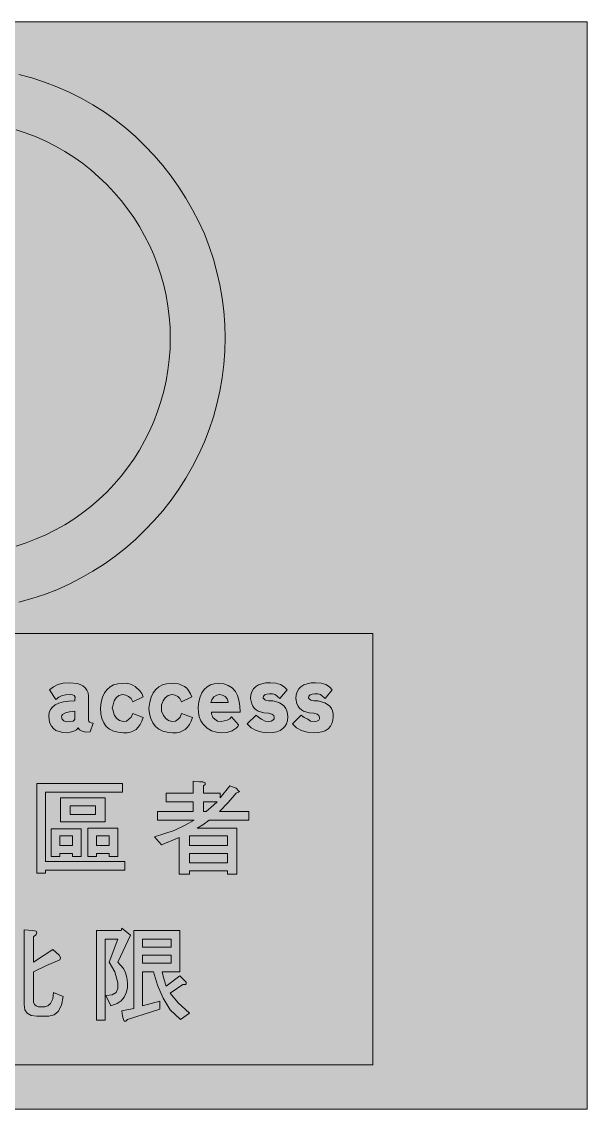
# Model space of a CAD drawing. Header units: metres. Extents: x 141 to 429, y 13 to 259.
# Drawn here: x 300.4 to 428.6, y 12.8 to 259.2 of the extents above; entities that cross this region are included whole.
import ezdxf

# ---------------------------------------------------------------- set-up
doc = ezdxf.new("R2010")
doc.units = ezdxf.units.M
for name, color, linetype, true_color in [('FILL_BLACK_000000', 7, 'Continuous', 0x000000), ('FILL_RED_FF0000', 7, 'Continuous', 0xff0000), ('FILL_WHITE_FFFFFF', 7, 'Continuous', 0xffffff), ('FILL_YELLOW_FFFF00', 7, 'Continuous', 0xffff00)]:
    doc.layers.add(name, color=color, linetype=linetype, true_color=true_color)

msp = doc.modelspace()

# ---------------------------------------------------------------- hatches: boundary and pattern name
at = {"layer": 'FILL_BLACK_000000', "true_color": 0x000000}
h = msp.add_hatch(color=7, dxfattribs=at)
h.dxf.hatch_style = 1
h.paths.add_polyline_path([(314.86, 98.23), (314.1, 98.46), (313.51, 98.75), (313.2, 99.18), (312.86, 98.78), (312.21, 98.44), (311.43, 98.19), (310.68, 98.1), (309.73, 98.16), (308.89, 98.34), (308.18, 98.63), (307.6, 99.04), (307.14, 99.58), (306.81, 100.23), (306.61, 100.99), (306.54, 101.88), (306.63, 102.65), (306.91, 103.33), (307.38, 103.91), (308.02, 104.4), (308.86, 104.79), (309.88, 105.07), (311.09, 105.24), (312.48, 105.3), (312.48, 105.66), (312.52, 106.18), (312.3, 106.56), (311.92, 106.72), (311.4, 106.74), (310.43, 106.72), (309.6, 106.56), (308.81, 106.18), (308.16, 105.66), (306.72, 107.82), (307.6, 108.53), (308.63, 109.03), (309.83, 109.34), (311.22, 109.44), (312.95, 109.28), (313.68, 109.06), (314.28, 108.72), (314.78, 108.28), (315.18, 107.75), (315.44, 107.13), (315.54, 106.38), (315.54, 100.98), (315.61, 100.72), (315.81, 100.48), (316.15, 100.32), (316.62, 100.26), (315.9, 98.28), (314.86, 98.23)])
h.paths.add_polyline_path([(309.96, 100.8), (310.45, 100.57), (311.22, 100.62), (312.05, 100.75), (312.31, 100.92), (312.48, 101.16), (312.48, 102.96), (311.26, 102.85), (310.32, 102.6), (309.67, 102.22), (309.48, 101.97), (309.42, 101.7), (309.55, 101.18), (309.96, 100.8)], flags=16)
h = msp.add_hatch(color=7, dxfattribs=at)
h.dxf.hatch_style = 1
h.paths.add_polyline_path([(324.08, 109.3), (324.85, 109.17), (325.56, 108.91), (326.16, 108.54), (327.19, 107.57), (327.63, 106.95), (327.96, 106.2), (325.62, 105.12), (325.18, 105.83), (324.65, 106.33), (324.03, 106.64), (323.28, 106.74), (322.44, 106.5), (321.79, 106.04), (321.36, 105.35), (321.12, 104.4), (320.94, 103.68), (321.12, 103.14), (321.12, 102.96), (321.46, 102.01), (321.95, 101.32), (322.61, 100.86), (323.46, 100.62), (324.16, 100.75), (324.72, 101.16), (325.24, 101.65), (325.62, 102.42), (327.96, 101.52), (327.66, 100.69), (327.28, 99.97), (326.84, 99.36), (326.32, 98.86), (325.72, 98.49), (325.05, 98.23), (324.3, 98.1), (323.46, 98.1), (322.25, 98.19), (321.2, 98.47), (320.31, 98.92), (319.57, 99.54), (318.99, 100.33), (318.57, 101.29), (318.32, 102.41), (318.24, 103.68), (318.43, 105.01), (318.75, 106.15), (319.19, 107.11), (319.75, 107.89), (320.44, 108.49), (321.25, 108.92), (322.2, 109.18), (323.28, 109.26), (324.08, 109.3)])
h = msp.add_hatch(color=7, dxfattribs=at)
h.dxf.hatch_style = 1
h.paths.add_polyline_path([(335.14, 109.3), (335.92, 109.17), (336.64, 108.91), (337.32, 108.54), (337.84, 108.16), (338.22, 107.64), (338.65, 106.92), (338.94, 106.2), (336.6, 105.12), (336.26, 105.83), (335.79, 106.33), (335.18, 106.64), (334.44, 106.74), (333.59, 106.5), (332.93, 106.04), (332.44, 105.35), (332.1, 104.4), (332.1, 103.68), (332.1, 103.14), (332.1, 102.96), (332.54, 102.01), (333.07, 101.32), (333.69, 100.86), (334.44, 100.62), (335.23, 100.75), (335.88, 101.16), (336.12, 101.36), (336.31, 101.65), (336.6, 102.42), (339.12, 101.52), (338.82, 100.69), (338.44, 99.97), (338, 99.36), (337.48, 98.86), (336.88, 98.49), (336.21, 98.23), (335.46, 98.1), (334.62, 98.1), (333.41, 98.19), (332.36, 98.47), (331.46, 98.92), (330.7, 99.54), (330.11, 100.33), (329.66, 101.29), (329.36, 102.41), (329.22, 103.68), (329.42, 105.01), (329.75, 106.15), (330.21, 107.11), (330.79, 107.89), (331.49, 108.49), (332.31, 108.92), (333.23, 109.18), (334.26, 109.26), (335.14, 109.3)])
h = msp.add_hatch(color=7, dxfattribs=at)
h.dxf.hatch_style = 1
h.paths.add_polyline_path([(343.46, 102.33), (343.62, 101.88), (343.75, 101.52), (344.16, 101.16), (344.81, 100.75), (345.6, 100.62), (346.97, 100.96), (347.55, 101.25), (347.94, 101.7), (349.56, 99.9), (349.36, 99.51), (349.04, 99.14), (348.12, 98.53), (346.93, 98.15), (345.6, 98.1), (344.52, 98.21), (343.46, 98.55), (342.44, 99.16), (341.46, 100.08), (340.99, 100.82), (340.65, 101.7), (340.45, 102.71), (340.38, 103.86), (340.57, 105.13), (340.86, 106.22), (341.26, 107.15), (341.77, 107.91), (342.41, 108.5), (343.16, 108.92), (344.05, 109.18), (345.06, 109.26), (346.21, 109.16), (347.22, 108.83), (348.1, 108.27), (348.84, 107.46), (349.31, 106.55), (349.65, 105.46), (349.85, 104.19), (349.92, 102.78), (343.44, 102.78), (343.46, 102.33)])
h.paths.add_polyline_path([(347.22, 105.12), (346.96, 105.75), (346.5, 106.27), (345.9, 106.61), (345.24, 106.74), (344.61, 106.6), (343.98, 106.2), (343.48, 105.57), (343.26, 104.94), (347.22, 104.94), (347.22, 105.12)], flags=16)
h = msp.add_hatch(color=7, dxfattribs=at)
h.dxf.hatch_style = 1
h.paths.add_polyline_path([(360.65, 100.87), (360.42, 100.15), (360.07, 99.53), (359.57, 99.02), (358.95, 98.62), (358.21, 98.33), (357.36, 98.16), (356.4, 98.1), (354.88, 98.23), (353.56, 98.62), (352.45, 99.24), (351.54, 100.08), (353.52, 102.06), (354.15, 101.54), (354.78, 101.16), (355.59, 100.75), (356.4, 100.62), (356.98, 100.73), (357.3, 100.98), (357.61, 101.25), (357.66, 101.52), (357.52, 101.99), (357.1, 102.33), (356.37, 102.53), (355.32, 102.6), (354.03, 103), (353.53, 103.31), (353.11, 103.68), (352.79, 104.12), (352.54, 104.62), (352.26, 105.84), (352.34, 106.67), (352.56, 107.39), (352.92, 108.01), (353.43, 108.52), (354.07, 108.92), (354.84, 109.21), (355.74, 109.38), (356.76, 109.44), (358.01, 109.34), (359.05, 109.03), (359.9, 108.53), (360.54, 107.82), (358.92, 105.84), (357.84, 106.74), (357.28, 106.9), (356.58, 106.92), (355.98, 106.86), (355.52, 106.67), (355.24, 106.39), (355.14, 106.02), (355.14, 105.84), (355.32, 105.84), (355.43, 105.66), (355.68, 105.48), (356.35, 105.32), (357.3, 105.3), (358.12, 105.12), (358.82, 104.86), (359.41, 104.52), (359.89, 104.11), (360.25, 103.61), (360.51, 103.05), (360.67, 102.41), (360.72, 101.7), (360.65, 100.87)])
h = msp.add_hatch(color=7, dxfattribs=at)
h.dxf.hatch_style = 1
h.paths.add_polyline_path([(370.91, 100.92), (370.71, 100.21), (370.37, 99.57), (369.9, 99), (369.19, 98.56), (368.41, 98.28), (367.57, 98.14), (366.66, 98.1), (365.14, 98.23), (363.82, 98.62), (362.71, 99.24), (361.8, 100.08), (363.78, 102.06), (364.43, 101.54), (365.22, 101.16), (365.87, 100.75), (366.66, 100.62), (367.27, 100.73), (367.74, 100.98), (367.9, 101.25), (367.92, 101.52), (367.78, 101.99), (367.36, 102.33), (366.63, 102.53), (365.58, 102.6), (364.29, 103), (363.79, 103.31), (363.37, 103.68), (363.05, 104.12), (362.8, 104.62), (362.52, 105.84), (362.6, 106.67), (362.82, 107.39), (363.18, 108.01), (363.69, 108.52), (364.33, 108.92), (365.1, 109.21), (366, 109.38), (367.02, 109.44), (368.27, 109.34), (369.31, 109.03), (370.16, 108.53), (370.8, 107.82), (369.18, 105.84), (368.1, 106.74), (367.54, 106.9), (366.84, 106.92), (366.24, 106.86), (365.78, 106.67), (365.5, 106.39), (365.4, 106.02), (365.53, 105.75), (365.94, 105.48), (366.61, 105.32), (367.56, 105.3), (368.39, 105.12), (369.11, 104.86), (369.72, 104.52), (370.21, 104.11), (370.59, 103.61), (370.85, 103.05), (370.98, 102.41), (370.98, 101.7), (370.91, 100.92)])
h = msp.add_hatch(color=7, dxfattribs=at)
h.dxf.hatch_style = 1
h.paths.add_polyline_path([(323.28, 86.58), (323.28, 84.6), (305.82, 84.6), (305.82, 68.94), (323.82, 68.94), (323.82, 66.96), (305.82, 66.96), (305.82, 66.24), (303.84, 66.24), (303.84, 86.58), (323.28, 86.58)])
h = msp.add_hatch(color=7, dxfattribs=at)
h.dxf.hatch_style = 1
h.paths.add_polyline_path([(349.2, 66.06), (347.04, 66.06), (347.04, 66.78), (338.4, 66.78), (338.4, 66.06), (336.06, 66.06), (336.06, 74.34), (332.1, 72.72), (330.48, 74.52), (332.82, 75.24), (334.98, 75.96), (337.32, 77.04), (339.48, 78.3), (331.2, 78.3), (331.2, 80.28), (339.3, 80.28), (339.3, 82.44), (333.18, 82.44), (333.18, 84.42), (339.3, 84.42), (339.3, 87.12), (340.74, 86.94), (341.46, 86.94), (342, 86.76), (342, 86.4), (341.64, 86.04), (341.64, 84.42), (345.42, 84.42), (345.42, 83.34), (347.58, 86.04), (349.02, 85.5), (349.56, 84.96), (349.74, 84.78), (349.56, 84.6), (349.02, 84.42), (347.22, 82.26), (345.24, 80.28), (351.9, 80.28), (351.9, 78.3), (342.9, 78.3), (341.46, 77.22), (340.2, 76.5), (349.2, 76.5), (349.2, 66.06)])
h.paths.add_polyline_path([(341.64, 82.44), (341.64, 80.28), (342.18, 80.28), (343.26, 81.18), (344.7, 82.44), (341.64, 82.44)], flags=16)
h.paths.add_polyline_path([(338.4, 74.7), (338.4, 72.54), (347.04, 72.54), (347.04, 74.7), (338.4, 74.7)], flags=16)
h.paths.add_polyline_path([(347.04, 70.74), (338.4, 70.74), (338.4, 68.58), (347.04, 68.58), (347.04, 70.74)], flags=16)
h = msp.add_hatch(color=7, dxfattribs=at)
h.dxf.hatch_style = 1
h.paths.add_polyline_path([(319.32, 77.94), (309.24, 77.94), (309.24, 83.34), (319.32, 83.34), (319.32, 77.94)])
h.paths.add_polyline_path([(317.16, 81.54), (311.4, 81.54), (311.4, 79.56), (317.16, 79.56), (317.16, 81.54)], flags=16)
h = msp.add_hatch(color=7, dxfattribs=at)
h.dxf.hatch_style = 1
h.paths.add_polyline_path([(322.2, 70.02), (320.22, 70.02), (320.22, 70.74), (317.34, 70.74), (317.34, 70.02), (315.36, 70.02), (315.36, 76.5), (322.2, 76.5), (322.2, 70.02)])
h.paths.add_polyline_path([(320.22, 74.7), (317.34, 74.7), (317.34, 72.54), (320.22, 72.54), (320.22, 74.7)], flags=16)
h = msp.add_hatch(color=7, dxfattribs=at)
h.dxf.hatch_style = 1
h.paths.add_polyline_path([(313.92, 70.02), (311.94, 70.02), (311.94, 70.74), (309.06, 70.74), (309.06, 70.02), (307.08, 70.02), (307.08, 76.32), (313.92, 76.32), (313.92, 70.02)])
h.paths.add_polyline_path([(311.94, 74.7), (309.06, 74.7), (309.06, 72.54), (311.94, 72.54), (311.94, 74.7)], flags=16)
h = msp.add_hatch(color=7, dxfattribs=at)
h.dxf.hatch_style = 1
h.paths.add_polyline_path([(302.94, 53.28), (303.66, 53.1), (303.84, 52.74), (303.66, 52.38), (303.12, 51.84), (303.12, 46.08), (307.44, 48.96), (308.88, 47.7), (309.24, 47.16), (309.24, 46.98), (309.06, 46.62), (308.52, 46.44), (306, 45.36), (303.12, 43.92), (303.12, 37.08), (303.3, 36.54), (303.66, 36.18), (304.2, 36), (305.64, 36), (306.36, 36.18), (306.9, 36.72), (307.44, 37.8), (307.62, 39.24), (309.78, 38.34), (309.42, 36.36), (308.7, 34.92), (307.8, 34.2), (306.54, 33.84), (303.84, 33.84), (302.58, 34.02), (301.68, 34.56), (301.14, 35.28), (300.96, 36.54), (300.96, 53.46), (302.94, 53.28)])
h = msp.add_hatch(color=7, dxfattribs=at)
h.dxf.hatch_style = 1
h.paths.add_polyline_path([(317.34, 53.28), (322.92, 53.28), (323.1, 53.82), (325.08, 52.2), (322.2, 46.08), (323.46, 44.64), (323.94, 43.69), (324.26, 42.61), (324.4, 41.46), (324.36, 40.29), (324.12, 39.18), (323.66, 38.17), (322.96, 37.33), (322.02, 36.72), (320.58, 36.18), (319.5, 38.52), (320.94, 38.7), (321.84, 39.24), (322.2, 40.14), (322.2, 41.4), (321.48, 43.92), (320.22, 46.08), (322.2, 51.3), (319.32, 51.3), (319.32, 32.94), (317.34, 32.94), (317.34, 53.28)])
h = msp.add_hatch(color=7, dxfattribs=at)
h.dxf.hatch_style = 1
h.paths.add_polyline_path([(336.24, 43.92), (332.28, 43.92), (332.64, 42.3), (333.18, 40.68), (336.24, 43.02), (337.68, 41.58), (337.68, 41.22), (337.5, 41.04), (336.96, 41.04), (334.08, 39.06), (335.88, 36.9), (338.4, 34.56), (336.42, 33.12), (334.08, 35.28), (332.46, 37.98), (331.2, 40.86), (330.3, 43.92), (327.78, 43.92), (327.78, 36.18), (331.74, 37.26), (331.74, 35.46), (324.36, 33.12), (324, 32.76), (323.64, 32.76), (323.46, 33.12), (323.28, 33.84), (323.1, 35.1), (325.8, 35.64), (325.8, 53.28), (336.24, 53.28), (336.24, 43.92)])
h.paths.add_polyline_path([(327.78, 51.3), (327.78, 49.5), (334.26, 49.5), (334.26, 51.3), (327.78, 51.3)], flags=16)
h.paths.add_polyline_path([(334.26, 47.7), (327.78, 47.7), (327.78, 45.9), (334.26, 45.9), (334.26, 47.7)], flags=16)
at = {"layer": 'FILL_RED_FF0000', "true_color": 0xff0000}
h = msp.add_hatch(color=7, dxfattribs=at)
h.dxf.hatch_style = 1
h.paths.add_polyline_path([(346.42, 184.52), (346.2, 181.5), (345.83, 178.49), (345.31, 175.5), (344.65, 172.55), (343.84, 169.64), (342.9, 166.78), (341.82, 163.98), (340.55, 161.18), (339.15, 158.45), (337.64, 155.81), (336.01, 153.25), (334.27, 150.78), (332.4, 148.41), (330.42, 146.15), (328.32, 144), (326.17, 141.9), (323.91, 139.92), (321.54, 138.05), (319.07, 136.3), (316.51, 134.68), (313.87, 133.17), (311.14, 131.77), (308.34, 130.5), (305.54, 129.42), (302.68, 128.48), (299.77, 127.67), (296.82, 127.01), (293.83, 126.49), (290.82, 126.12), (287.8, 125.9), (284.76, 125.82), (281.73, 125.9), (278.72, 126.12), (275.73, 126.49), (272.77, 127.01), (269.83, 127.67), (266.91, 128.48), (264.03, 129.42), (261.18, 130.5), (258.44, 131.77), (255.75, 133.17), (253.13, 134.68), (250.58, 136.3), (248.11, 138.05), (245.71, 139.92), (243.41, 141.9), (241.2, 144), (239.1, 146.15), (237.12, 148.41), (235.26, 150.78), (233.53, 153.25), (231.92, 155.81), (230.44, 158.45), (229.09, 161.18), (227.88, 163.98), (226.8, 166.78), (225.86, 169.64), (225.05, 172.55), (224.39, 175.5), (223.87, 178.49), (223.5, 181.5), (223.28, 184.52), (223.2, 187.56), (223.28, 190.59), (223.5, 193.6), (223.87, 196.59), (224.39, 199.55), (225.05, 202.49), (225.86, 205.41), (226.8, 208.29), (227.88, 211.14), (229.09, 213.88), (230.44, 216.57), (231.92, 219.19), (233.53, 221.74), (235.26, 224.21), (237.12, 226.61), (239.1, 228.91), (241.2, 231.12), (243.41, 233.22), (245.71, 235.2), (248.11, 237.06), (250.58, 238.79), (253.13, 240.4), (255.75, 241.88), (258.44, 243.23), (261.18, 244.44), (264.03, 245.52), (266.91, 246.46), (269.83, 247.27), (272.77, 247.93), (275.73, 248.45), (278.72, 248.82), (281.73, 249.04), (284.76, 249.12), (287.8, 249.04), (290.82, 248.82), (293.83, 248.45), (296.82, 247.93), (299.77, 247.27), (302.68, 246.46), (305.54, 245.52), (308.34, 244.44), (311.14, 243.23), (313.87, 241.88), (316.51, 240.4), (319.07, 238.79), (321.54, 237.06), (323.91, 235.2), (326.17, 233.22), (328.32, 231.12), (330.42, 228.91), (332.4, 226.61), (334.27, 224.21), (336.01, 221.74), (337.64, 219.19), (339.15, 216.57), (340.55, 213.88), (341.82, 211.14), (342.9, 208.29), (343.84, 205.41), (344.65, 202.49), (345.31, 199.55), (345.83, 196.59), (346.2, 193.6), (346.42, 190.59), (346.5, 187.56), (346.42, 184.52)])
at = {"layer": 'FILL_WHITE_FFFFFF', "true_color": 0xffffff}
h = msp.add_hatch(color=7, dxfattribs=at)
h.dxf.hatch_style = 1
h.paths.add_polyline_path([(334.02, 185.1), (333.84, 182.66), (333.54, 180.24), (333.12, 177.85), (332.59, 175.49), (331.94, 173.16), (331.19, 170.86), (330.32, 168.61), (329.35, 166.41), (328.27, 164.26), (327.09, 162.16), (325.8, 160.12), (324.42, 158.15), (322.93, 156.24), (321.35, 154.4), (319.68, 152.64), (317.92, 150.97), (316.08, 149.39), (314.17, 147.9), (312.2, 146.52), (310.16, 145.23), (308.06, 144.05), (305.91, 142.97), (303.7, 142), (301.45, 141.13), (299.16, 140.38), (296.83, 139.73), (294.47, 139.2), (292.08, 138.78), (289.66, 138.48), (287.22, 138.3), (284.76, 138.24), (282.33, 138.3), (279.92, 138.48), (277.53, 138.78), (275.16, 139.2), (272.81, 139.73), (270.49, 140.38), (268.21, 141.13), (265.97, 142), (263.78, 142.97), (261.63, 144.05), (259.53, 145.23), (257.5, 146.52), (255.52, 147.9), (253.62, 149.39), (251.78, 150.97), (250.02, 152.64), (248.31, 154.4), (246.71, 156.24), (245.2, 158.15), (243.79, 160.12), (242.49, 162.16), (241.29, 164.26), (240.2, 166.41), (239.22, 168.61), (238.35, 170.86), (237.59, 173.16), (236.94, 175.49), (236.4, 177.85), (235.98, 180.24), (235.68, 182.66), (235.5, 185.1), (235.44, 187.56), (235.5, 189.99), (235.68, 192.4), (235.98, 194.79), (236.4, 197.16), (236.94, 199.51), (237.59, 201.83), (238.35, 204.11), (239.22, 206.35), (240.2, 208.54), (241.29, 210.69), (242.49, 212.79), (243.79, 214.82), (245.2, 216.8), (246.71, 218.7), (248.31, 220.54), (250.02, 222.3), (251.78, 224.01), (253.62, 225.61), (255.52, 227.12), (257.5, 228.53), (259.53, 229.83), (261.63, 231.03), (263.78, 232.12), (265.97, 233.1), (268.21, 233.97), (270.49, 234.73), (272.81, 235.38), (275.16, 235.92), (277.53, 236.34), (279.92, 236.64), (282.33, 236.82), (284.76, 236.88), (287.22, 236.82), (289.66, 236.64), (292.08, 236.34), (294.47, 235.92), (296.83, 235.38), (299.16, 234.73), (301.45, 233.97), (303.7, 233.1), (305.91, 232.12), (308.06, 231.03), (310.16, 229.83), (312.2, 228.53), (314.17, 227.12), (316.08, 225.61), (317.92, 224.01), (319.68, 222.3), (321.35, 220.54), (322.93, 218.7), (324.42, 216.8), (325.8, 214.82), (327.09, 212.79), (328.27, 210.69), (329.35, 208.54), (330.32, 206.35), (331.19, 204.11), (331.94, 201.83), (332.59, 199.51), (333.12, 197.16), (333.54, 194.79), (333.84, 192.4), (334.02, 189.99), (334.08, 187.56), (334.02, 185.1)])
h = msp.add_hatch(color=7, dxfattribs=at)
h.dxf.hatch_style = 1
h.paths.add_polyline_path([(379.98, 120.6), (379.98, 22.86), (189.72, 22.86), (189.72, 120.6), (379.98, 120.6)])
at = {"layer": 'FILL_YELLOW_FFFF00', "true_color": 0xffff00}
h = msp.add_hatch(color=7, dxfattribs=at)
h.dxf.hatch_style = 1
h.paths.add_polyline_path([(428.58, 259.2), (428.58, 12.78), (141.12, 12.78), (141.12, 259.2), (428.58, 259.2)])

# ---------------------------------------------------------------- linework, layer by layer
at = {"layer": 'FILL_BLACK_000000', "lineweight": 0, "true_color": 0x000000}
for points in [[(314.86, 98.23), (314.1, 98.46), (313.51, 98.75), (313.2, 99.18), (312.86, 98.78), (312.21, 98.44), (311.43, 98.19), (310.68, 98.1), (309.73, 98.16), (308.89, 98.34), (308.18, 98.63), (307.6, 99.04), (307.14, 99.58), (306.81, 100.23), (306.61, 100.99), (306.54, 101.88), (306.63, 102.65), (306.91, 103.33), (307.38, 103.91), (308.02, 104.4), (308.86, 104.79), (309.88, 105.07), (311.09, 105.24), (312.48, 105.3), (312.48, 105.66), (312.52, 106.18), (312.3, 106.56), (311.92, 106.72), (311.4, 106.74), (310.43, 106.72), (309.6, 106.56), (308.81, 106.18), (308.16, 105.66), (306.72, 107.82), (307.6, 108.53), (308.63, 109.03), (309.83, 109.34), (311.22, 109.44), (312.95, 109.28), (313.68, 109.06), (314.28, 108.72), (314.78, 108.28), (315.18, 107.75), (315.44, 107.13), (315.54, 106.38), (315.54, 100.98), (315.61, 100.72), (315.81, 100.48), (316.15, 100.32), (316.62, 100.26), (315.9, 98.28)], [(324.08, 109.3), (324.85, 109.17), (325.56, 108.91), (326.16, 108.54), (327.19, 107.57), (327.63, 106.95), (327.96, 106.2), (325.62, 105.12), (325.18, 105.83), (324.65, 106.33), (324.03, 106.64), (323.28, 106.74), (322.44, 106.5), (321.79, 106.04), (321.36, 105.35), (321.12, 104.4), (320.94, 103.68), (321.12, 103.14), (321.12, 102.96), (321.46, 102.01), (321.95, 101.32), (322.61, 100.86), (323.46, 100.62), (324.16, 100.75), (324.72, 101.16), (325.24, 101.65), (325.62, 102.42), (327.96, 101.52), (327.66, 100.69), (327.28, 99.97), (326.84, 99.36), (326.32, 98.86), (325.72, 98.49), (325.05, 98.23), (324.3, 98.1), (323.46, 98.1), (322.25, 98.19), (321.2, 98.47), (320.31, 98.92), (319.57, 99.54), (318.99, 100.33), (318.57, 101.29), (318.32, 102.41), (318.24, 103.68), (318.43, 105.01), (318.75, 106.15), (319.19, 107.11), (319.75, 107.89), (320.44, 108.49), (321.25, 108.92), (322.2, 109.18), (323.28, 109.26)], [(335.14, 109.3), (335.92, 109.17), (336.64, 108.91), (337.32, 108.54), (337.84, 108.16), (338.22, 107.64), (338.65, 106.92), (338.94, 106.2), (336.6, 105.12), (336.26, 105.83), (335.79, 106.33), (335.18, 106.64), (334.44, 106.74), (333.59, 106.5), (332.93, 106.04), (332.44, 105.35), (332.1, 104.4), (332.1, 103.68), (332.1, 103.14), (332.1, 102.96), (332.54, 102.01), (333.07, 101.32), (333.69, 100.86), (334.44, 100.62), (335.23, 100.75), (335.88, 101.16), (336.12, 101.36), (336.31, 101.65), (336.6, 102.42), (339.12, 101.52), (338.82, 100.69), (338.44, 99.97), (338, 99.36), (337.48, 98.86), (336.88, 98.49), (336.21, 98.23), (335.46, 98.1), (334.62, 98.1), (333.41, 98.19), (332.36, 98.47), (331.46, 98.92), (330.7, 99.54), (330.11, 100.33), (329.66, 101.29), (329.36, 102.41), (329.22, 103.68), (329.42, 105.01), (329.75, 106.15), (330.21, 107.11), (330.79, 107.89), (331.49, 108.49), (332.31, 108.92), (333.23, 109.18), (334.26, 109.26)], [(343.46, 102.33), (343.62, 101.88), (343.75, 101.52), (344.16, 101.16), (344.81, 100.75), (345.6, 100.62), (346.97, 100.96), (347.55, 101.25), (347.94, 101.7), (349.56, 99.9), (349.36, 99.51), (349.04, 99.14), (348.12, 98.53), (346.93, 98.15), (345.6, 98.1), (344.52, 98.21), (343.46, 98.55), (342.44, 99.16), (341.46, 100.08), (340.99, 100.82), (340.65, 101.7), (340.45, 102.71), (340.38, 103.86), (340.57, 105.13), (340.86, 106.22), (341.26, 107.15), (341.77, 107.91), (342.41, 108.5), (343.16, 108.92), (344.05, 109.18), (345.06, 109.26), (346.21, 109.16), (347.22, 108.83), (348.1, 108.27), (348.84, 107.46), (349.31, 106.55), (349.65, 105.46), (349.85, 104.19), (349.92, 102.78), (343.44, 102.78)], [(360.65, 100.87), (360.42, 100.15), (360.07, 99.53), (359.57, 99.02), (358.95, 98.62), (358.21, 98.33), (357.36, 98.16), (356.4, 98.1), (354.88, 98.23), (353.56, 98.62), (352.45, 99.24), (351.54, 100.08), (353.52, 102.06), (354.15, 101.54), (354.78, 101.16), (355.59, 100.75), (356.4, 100.62), (356.98, 100.73), (357.3, 100.98), (357.61, 101.25), (357.66, 101.52), (357.52, 101.99), (357.1, 102.33), (356.37, 102.53), (355.32, 102.6), (354.03, 103), (353.53, 103.31), (353.11, 103.68), (352.79, 104.12), (352.54, 104.62), (352.26, 105.84), (352.34, 106.67), (352.56, 107.39), (352.92, 108.01), (353.43, 108.52), (354.07, 108.92), (354.84, 109.21), (355.74, 109.38), (356.76, 109.44), (358.01, 109.34), (359.05, 109.03), (359.9, 108.53), (360.54, 107.82), (358.92, 105.84), (357.84, 106.74), (357.28, 106.9), (356.58, 106.92), (355.98, 106.86), (355.52, 106.67), (355.24, 106.39), (355.14, 106.02), (355.14, 105.84), (355.32, 105.84), (355.43, 105.66), (355.68, 105.48), (356.35, 105.32), (357.3, 105.3), (358.12, 105.12), (358.82, 104.86), (359.41, 104.52), (359.89, 104.11), (360.25, 103.61), (360.51, 103.05), (360.67, 102.41), (360.72, 101.7)], [(370.91, 100.92), (370.71, 100.21), (370.37, 99.57), (369.9, 99), (369.19, 98.56), (368.41, 98.28), (367.57, 98.14), (366.66, 98.1), (365.14, 98.23), (363.82, 98.62), (362.71, 99.24), (361.8, 100.08), (363.78, 102.06), (364.43, 101.54), (365.22, 101.16), (365.87, 100.75), (366.66, 100.62), (367.27, 100.73), (367.74, 100.98), (367.9, 101.25), (367.92, 101.52), (367.78, 101.99), (367.36, 102.33), (366.63, 102.53), (365.58, 102.6), (364.29, 103), (363.79, 103.31), (363.37, 103.68), (363.05, 104.12), (362.8, 104.62), (362.52, 105.84), (362.6, 106.67), (362.82, 107.39), (363.18, 108.01), (363.69, 108.52), (364.33, 108.92), (365.1, 109.21), (366, 109.38), (367.02, 109.44), (368.27, 109.34), (369.31, 109.03), (370.16, 108.53), (370.8, 107.82), (369.18, 105.84), (368.1, 106.74), (367.54, 106.9), (366.84, 106.92), (366.24, 106.86), (365.78, 106.67), (365.5, 106.39), (365.4, 106.02), (365.53, 105.75), (365.94, 105.48), (366.61, 105.32), (367.56, 105.3), (368.39, 105.12), (369.11, 104.86), (369.72, 104.52), (370.21, 104.11), (370.59, 103.61), (370.85, 103.05), (370.98, 102.41), (370.98, 101.7)], [(347.22, 105.12), (346.96, 105.75), (346.5, 106.27), (345.9, 106.61), (345.24, 106.74), (344.61, 106.6), (343.98, 106.2), (343.48, 105.57), (343.26, 104.94), (347.22, 104.94)], [(309.96, 100.8), (310.45, 100.57), (311.22, 100.62), (312.05, 100.75), (312.31, 100.92), (312.48, 101.16), (312.48, 102.96), (311.26, 102.85), (310.32, 102.6), (309.67, 102.22), (309.48, 101.97), (309.42, 101.7), (309.55, 101.18)], [(323.28, 86.58), (323.28, 84.6), (305.82, 84.6), (305.82, 68.94), (323.82, 68.94), (323.82, 66.96), (305.82, 66.96), (305.82, 66.24), (303.84, 66.24), (303.84, 86.58)], [(349.2, 66.06), (347.04, 66.06), (347.04, 66.78), (338.4, 66.78), (338.4, 66.06), (336.06, 66.06), (336.06, 74.34), (332.1, 72.72), (330.48, 74.52), (332.82, 75.24), (334.98, 75.96), (337.32, 77.04), (339.48, 78.3), (331.2, 78.3), (331.2, 80.28), (339.3, 80.28), (339.3, 82.44), (333.18, 82.44), (333.18, 84.42), (339.3, 84.42), (339.3, 87.12), (340.74, 86.94), (341.46, 86.94), (342, 86.76), (342, 86.4), (341.64, 86.04), (341.64, 84.42), (345.42, 84.42), (345.42, 83.34), (347.58, 86.04), (349.02, 85.5), (349.56, 84.96), (349.74, 84.78), (349.56, 84.6), (349.02, 84.42), (347.22, 82.26), (345.24, 80.28), (351.9, 80.28), (351.9, 78.3), (342.9, 78.3), (341.46, 77.22), (340.2, 76.5), (349.2, 76.5)], [(319.32, 77.94), (309.24, 77.94), (309.24, 83.34), (319.32, 83.34)], [(317.16, 81.54), (311.4, 81.54), (311.4, 79.56), (317.16, 79.56)], [(341.64, 82.44), (341.64, 80.28), (342.18, 80.28), (343.26, 81.18), (344.7, 82.44)], [(322.2, 70.02), (320.22, 70.02), (320.22, 70.74), (317.34, 70.74), (317.34, 70.02), (315.36, 70.02), (315.36, 76.5), (322.2, 76.5)], [(313.92, 70.02), (311.94, 70.02), (311.94, 70.74), (309.06, 70.74), (309.06, 70.02), (307.08, 70.02), (307.08, 76.32), (313.92, 76.32)], [(311.94, 74.7), (309.06, 74.7), (309.06, 72.54), (311.94, 72.54)], [(320.22, 74.7), (317.34, 74.7), (317.34, 72.54), (320.22, 72.54)], [(338.4, 74.7), (338.4, 72.54), (347.04, 72.54), (347.04, 74.7)], [(347.04, 70.74), (338.4, 70.74), (338.4, 68.58), (347.04, 68.58)], [(302.94, 53.28), (303.66, 53.1), (303.84, 52.74), (303.66, 52.38), (303.12, 51.84), (303.12, 46.08), (307.44, 48.96), (308.88, 47.7), (309.24, 47.16), (309.24, 46.98), (309.06, 46.62), (308.52, 46.44), (306, 45.36), (303.12, 43.92), (303.12, 37.08), (303.3, 36.54), (303.66, 36.18), (304.2, 36), (305.64, 36), (306.36, 36.18), (306.9, 36.72), (307.44, 37.8), (307.62, 39.24), (309.78, 38.34), (309.42, 36.36), (308.7, 34.92), (307.8, 34.2), (306.54, 33.84), (303.84, 33.84), (302.58, 34.02), (301.68, 34.56), (301.14, 35.28), (300.96, 36.54), (300.96, 53.46)], [(317.34, 53.28), (322.92, 53.28), (323.1, 53.82), (325.08, 52.2), (322.2, 46.08), (323.46, 44.64), (323.94, 43.69), (324.26, 42.61), (324.4, 41.46), (324.36, 40.29), (324.12, 39.18), (323.66, 38.17), (322.96, 37.33), (322.02, 36.72), (320.58, 36.18), (319.5, 38.52), (320.94, 38.7), (321.84, 39.24), (322.2, 40.14), (322.2, 41.4), (321.48, 43.92), (320.22, 46.08), (322.2, 51.3), (319.32, 51.3), (319.32, 32.94), (317.34, 32.94)], [(336.24, 43.92), (332.28, 43.92), (332.64, 42.3), (333.18, 40.68), (336.24, 43.02), (337.68, 41.58), (337.68, 41.22), (337.5, 41.04), (336.96, 41.04), (334.08, 39.06), (335.88, 36.9), (338.4, 34.56), (336.42, 33.12), (334.08, 35.28), (332.46, 37.98), (331.2, 40.86), (330.3, 43.92), (327.78, 43.92), (327.78, 36.18), (331.74, 37.26), (331.74, 35.46), (324.36, 33.12), (324, 32.76), (323.64, 32.76), (323.46, 33.12), (323.28, 33.84), (323.1, 35.1), (325.8, 35.64), (325.8, 53.28), (336.24, 53.28)], [(327.78, 51.3), (327.78, 49.5), (334.26, 49.5), (334.26, 51.3)], [(334.26, 47.7), (327.78, 47.7), (327.78, 45.9), (334.26, 45.9)]]:
    msp.add_lwpolyline(points, close=True, dxfattribs=at)
at = {"layer": 'FILL_RED_FF0000', "lineweight": 0, "true_color": 0xff0000}
msp.add_lwpolyline([(299.77, 247.27), (302.68, 246.46), (305.54, 245.52), (308.34, 244.44), (311.14, 243.23), (313.87, 241.88), (316.51, 240.4), (319.07, 238.79), (321.54, 237.06), (323.91, 235.2), (326.17, 233.22), (328.32, 231.12), (330.42, 228.91), (332.4, 226.61), (334.27, 224.21), (336.01, 221.74), (337.64, 219.19), (339.15, 216.57), (340.55, 213.88), (341.82, 211.14), (342.9, 208.29), (343.84, 205.41), (344.65, 202.49), (345.31, 199.55), (345.83, 196.59), (346.2, 193.6), (346.42, 190.59), (346.5, 187.56), (346.42, 184.52), (346.2, 181.5), (345.83, 178.49), (345.31, 175.5), (344.65, 172.55), (343.84, 169.64), (342.9, 166.78), (341.82, 163.98), (340.55, 161.18), (339.15, 158.45), (337.64, 155.81), (336.01, 153.25), (334.27, 150.78), (332.4, 148.41), (330.42, 146.15), (328.32, 144), (326.17, 141.9), (323.91, 139.92), (321.54, 138.05), (319.07, 136.3), (316.51, 134.68), (313.87, 133.17), (311.14, 131.77), (308.34, 130.5), (305.54, 129.42), (302.68, 128.48), (299.77, 127.67)], dxfattribs=at)
at = {"layer": 'FILL_WHITE_FFFFFF', "lineweight": 0, "true_color": 0xff0000}
msp.add_lwpolyline([(299.16, 234.73), (301.45, 233.97), (303.7, 233.1), (305.91, 232.12), (308.06, 231.03), (310.16, 229.83), (312.2, 228.53), (314.17, 227.12), (316.08, 225.61), (317.92, 224.01), (319.68, 222.3), (321.35, 220.54), (322.93, 218.7), (324.42, 216.8), (325.8, 214.82), (327.09, 212.79), (328.27, 210.69), (329.35, 208.54), (330.32, 206.35), (331.19, 204.11), (331.94, 201.83), (332.59, 199.51), (333.12, 197.16), (333.54, 194.79), (333.84, 192.4), (334.02, 189.99), (334.08, 187.56), (334.02, 185.1), (333.84, 182.66), (333.54, 180.24), (333.12, 177.85), (332.59, 175.49), (331.94, 173.16), (331.19, 170.86), (330.32, 168.61), (329.35, 166.41), (328.27, 164.26), (327.09, 162.16), (325.8, 160.12), (324.42, 158.15), (322.93, 156.24), (321.35, 154.4), (319.68, 152.64), (317.92, 150.97), (316.08, 149.39), (314.17, 147.9), (312.2, 146.52), (310.16, 145.23), (308.06, 144.05), (305.91, 142.97), (303.7, 142), (301.45, 141.13), (299.16, 140.38)], dxfattribs=at)
at = {"layer": 'FILL_WHITE_FFFFFF', "lineweight": 0, "true_color": 0xffff00}
msp.add_lwpolyline([(379.98, 120.6), (379.98, 22.86), (189.72, 22.86), (189.72, 120.6)], close=True, dxfattribs=at)
at = {"layer": 'FILL_YELLOW_FFFF00', "lineweight": 0, "true_color": 0xffff00}
msp.add_lwpolyline([(428.58, 259.2), (428.58, 12.78), (141.12, 12.78), (141.12, 259.2)], close=True, dxfattribs=at)

doc.saveas('drawing.dxf')
